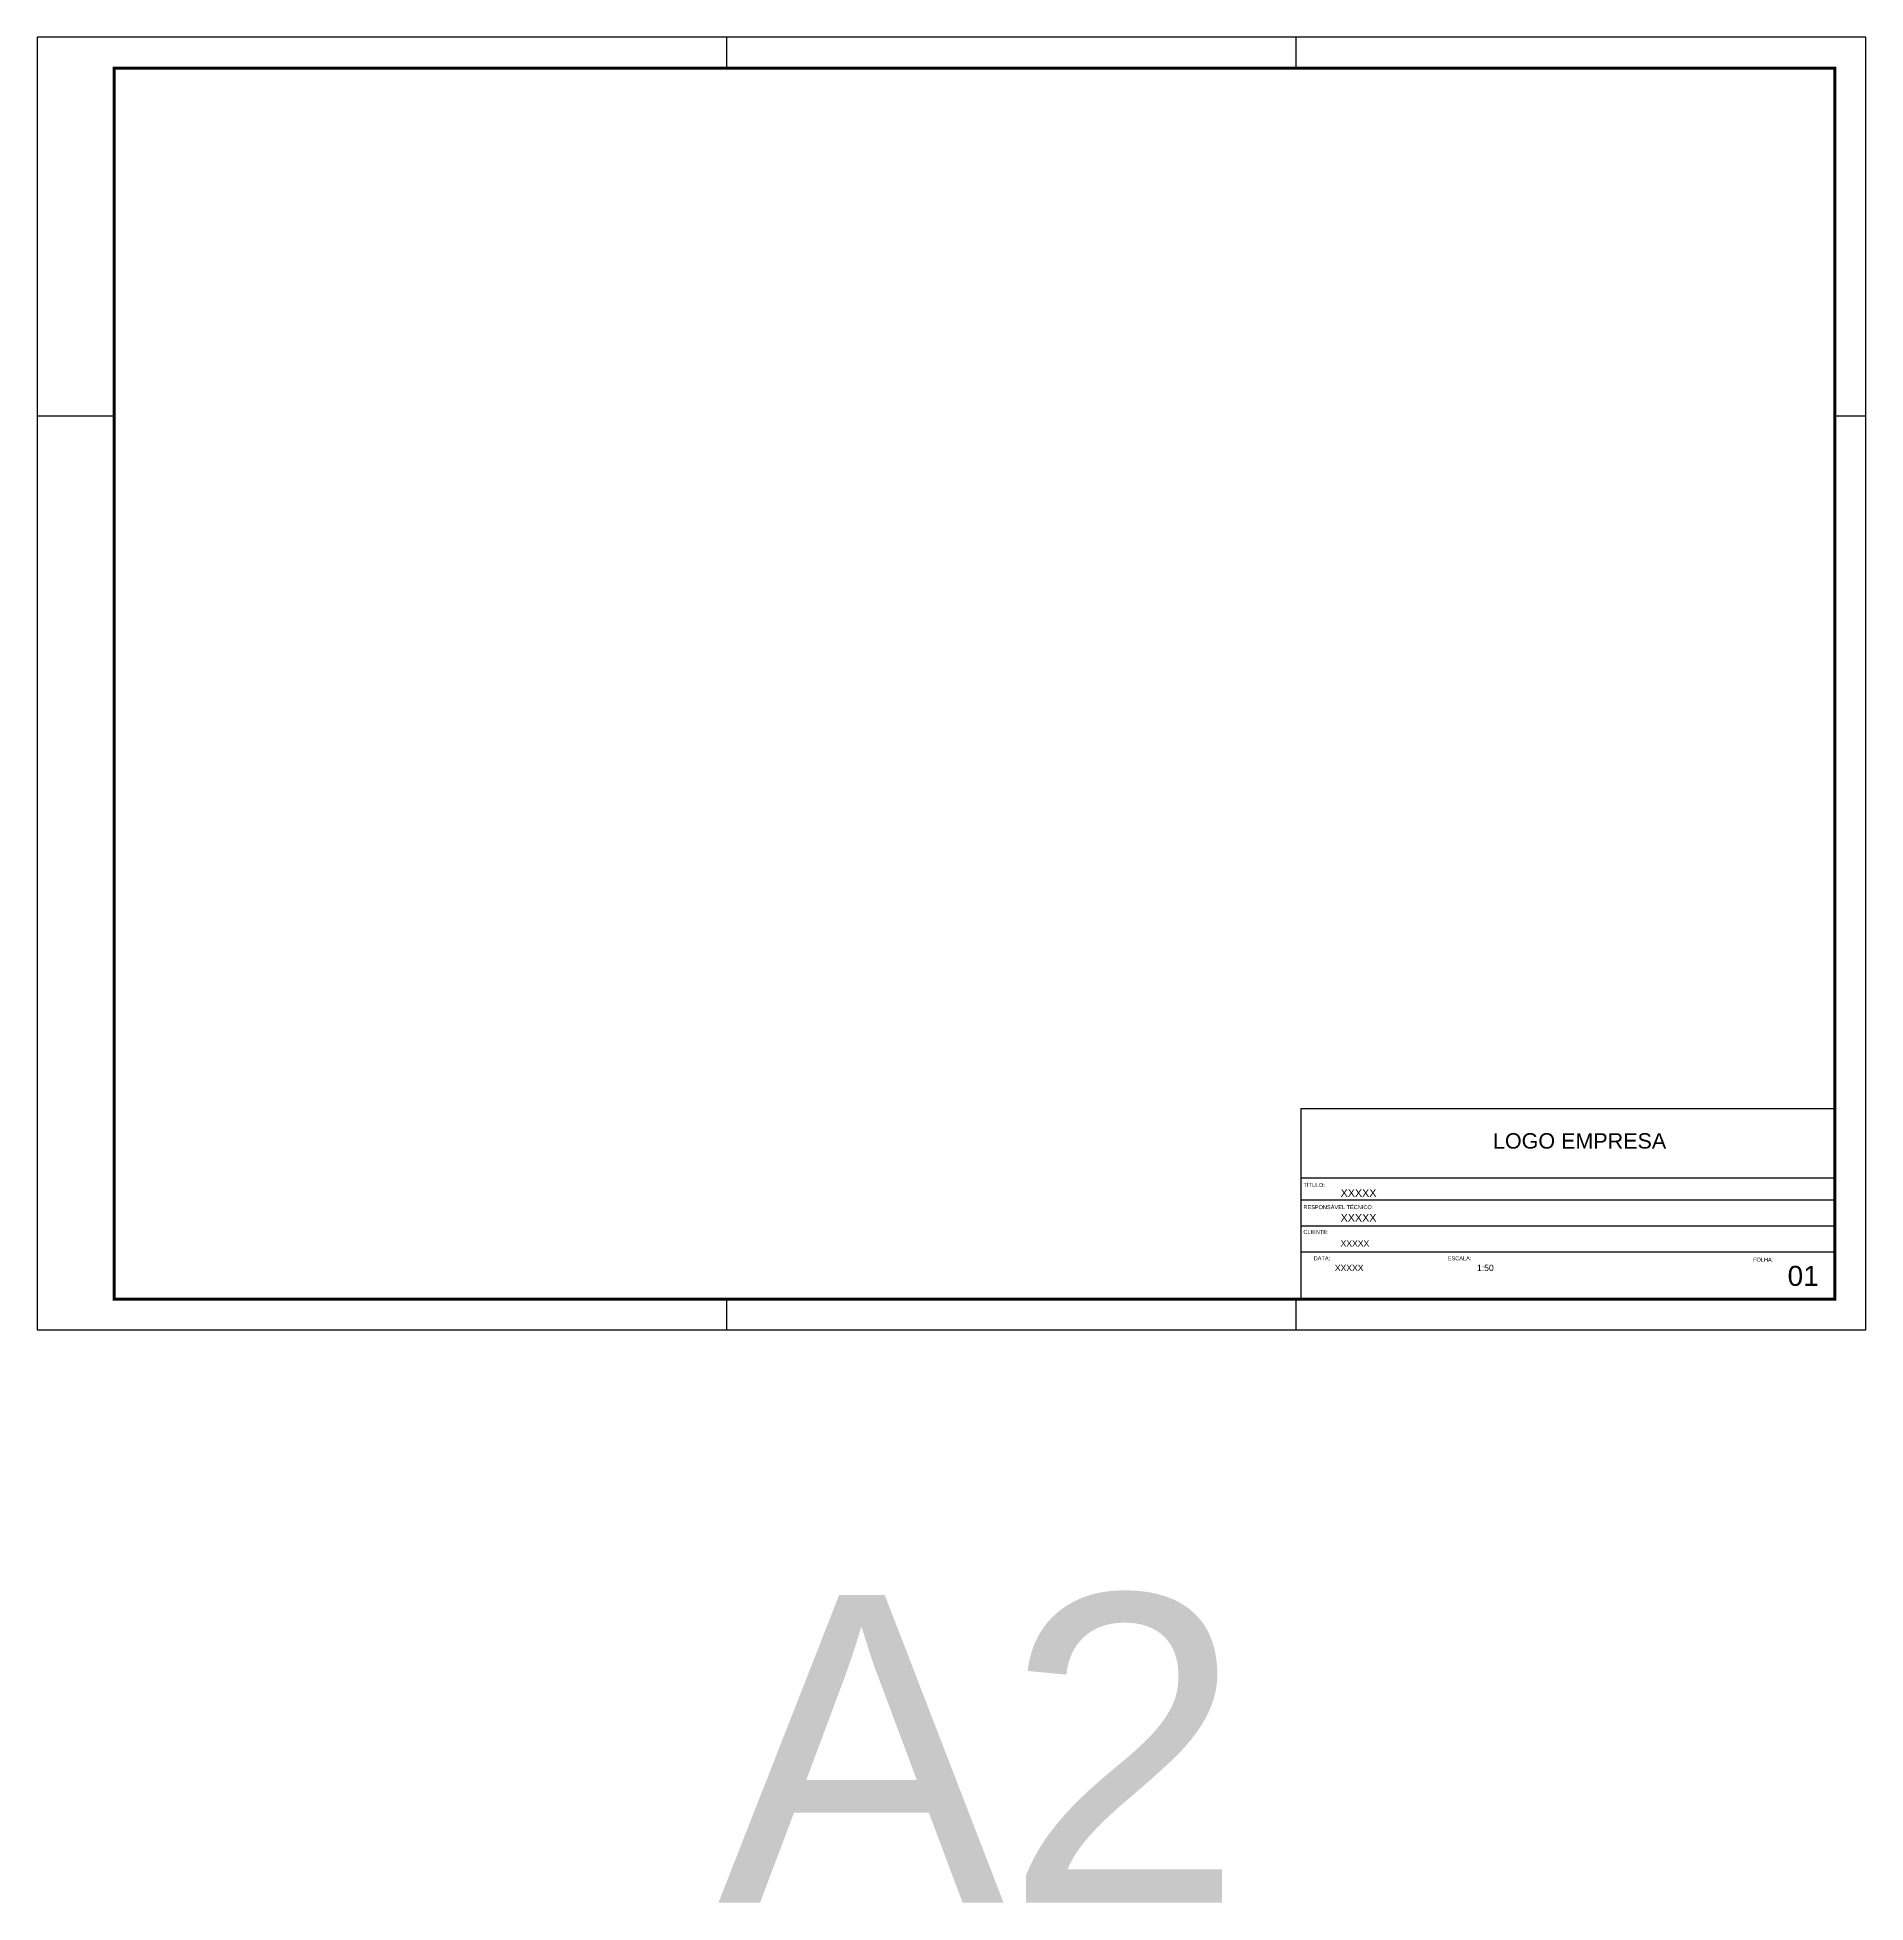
# Model space of a CAD drawing. Header units: millimetres. Extents: x 12832380469 to 12832384453, y 4973163149 to 4973164172.
# Drawn here: x 12832382868 to 12832383462, y 4973163151 to 4973163757 of the extents above; entities that cross this region are included whole.
import ezdxf

# ---------------------------------------------------------------- set-up
doc = ezdxf.new("R2010")
doc.units = ezdxf.units.MM
doc.layers.add('ARQ-FOLHA', color=7, linetype='Continuous')
doc.styles.add('arial', font='arial.ttf')
doc.styles.add('videoaula', font='arial.ttf', dxfattribs={"height": 20})

# ---------------------------------------------------------------- blocks, each defined once
blk = doc.blocks.new('FOLHA A2')
at = {"layer": 'ARQ-FOLHA'}
for p, q in [((594, 0), (0, 0)), ((0, 0), (0, -420)), ((224, -10), (224, 0)), ((409, -10), (409, 0)), ((594, -420), (594, 0)), ((0, -123), (25, -123)), ((584, -123), (594, -123)), ((224, -420), (224, -410)), ((409, -420), (409, -410)), ((0, -420), (594, -420))]:
    blk.add_line(p, q, dxfattribs=at)
at = {"layer": 'ARQ-FOLHA', "const_width": 1}
blk.add_lwpolyline([(25, -410), (584, -410), (584, -10), (25, -10), (25, -410)], dxfattribs=at)

msp = doc.modelspace()

# ---------------------------------------------------------------- linework, layer by layer
at = {"layer": 'ARQ-FOLHA'}
for p, q in [((12832383452.18572, 4973163408.730036), (12832383278.68572, 4973163408.730036)), ((12832383278.68572, 4973163408.730036), (12832383278.68572, 4973163346.931521)), ((12832383452.18572, 4973163386.242764), (12832383278.68572, 4973163386.242764)), ((12832383278.68572, 4973163380.095241), (12832383278.68572, 4973163380.095241)), ((12832383452.18572, 4973163379.042764), (12832383278.68572, 4973163379.042764)), ((12832383278.68572, 4973163370.645241), (12832383278.68572, 4973163370.645241)), ((12832383452.18572, 4973163370.592764), (12832383278.68572, 4973163370.592764)), ((12832383452.18572, 4973163362.142764), (12832383278.68572, 4973163362.142764))]:
    msp.add_line(p, q, dxfattribs=at)

# ---------------------------------------------------------------- block references
msp.add_blockref('FOLHA A2', (12832382868.18572, 4973163756.931523), dxfattribs=at)

# ---------------------------------------------------------------- texts
at = {"insert": (12832383089.20562, 4973163250.77493), "char_height": 100, "attachment_point": 1, "style": 'videoaula'}
msp.add_mtext_dynamic_manual_height_columns('A2', width=276.50874329, gutter_width=100, heights=[0], dxfattribs=at)
at = {"layer": 'ARQ-FOLHA', "style": 'arial'}
for s, height, p in [('LOGO EMPRESA', 5, (12832383341.102711, 4973163395.825022)), ('TÍTULO:', 1.3, (12832383279.518579, 4973163383.342782)), ('XXXXX', 2.5, (12832383291.59586, 4973163380.1279)), ('RESPONSÁVEL TÉCNICO:', 1.3, (12832383279.518579, 4973163376.142782)), ('XXXXX', 2.5, (12832383291.59586, 4973163372.087725)), ('CLIENTE:', 1.3, (12832383279.518579, 4973163368.055273)), ('XXXXX', 2, (12832383291.59586, 4973163364.000216)), ('DATA:', 1.3, (12832383282.858471, 4973163359.513768)), ('XXXXX', 2, (12832383289.72576, 4973163356.060352)), ('ESCALA:', 1.3, (12832383326.41708, 4973163359.513768)), ('1:50', 2, (12832383335.907789, 4973163356.060352)), ('FOLHA:', 1.3, (12832383425.60725, 4973163359.060434))]:
    msp.add_text(s, height=height, dxfattribs=at).set_placement(p)
msp.add_attdef('01', (12832383436.8234, 4973163351.216553), '01', height=6.5, dxfattribs=at)

doc.saveas('drawing.dxf')
